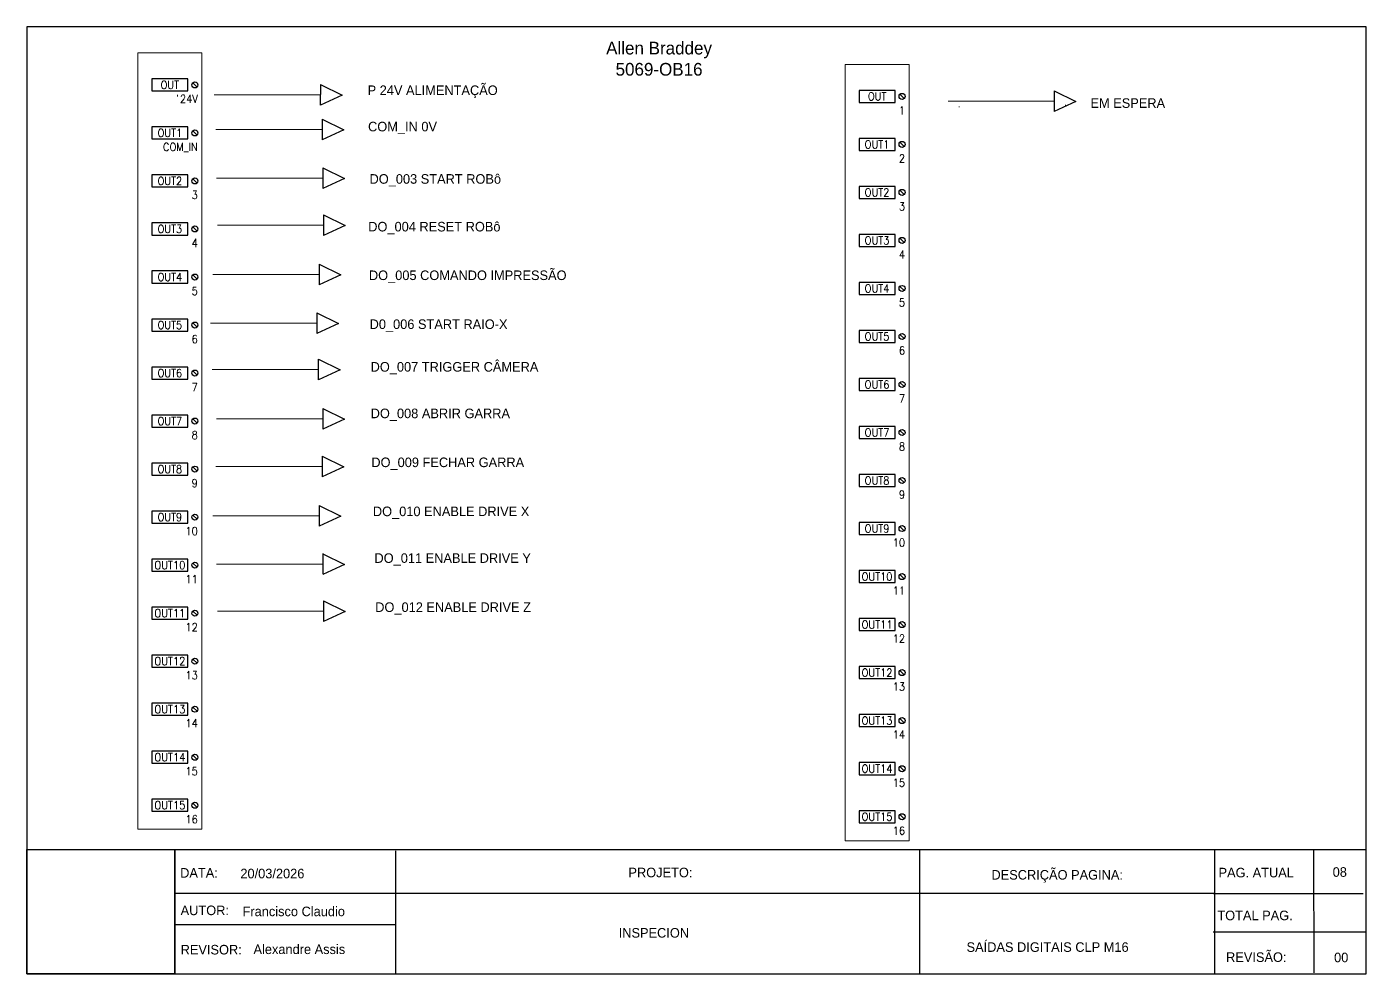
# Model space of a CAD drawing. Extents: x -891 to 6596, y -1 to 298.
# Drawn here: x 2223.7 to 2643.8, y -0.3 to 296.8 of the extents above; entities that cross this region are included whole.
import ezdxf
from ezdxf.enums import TextEntityAlignment as Align

# ---------------------------------------------------------------- set-up
doc = ezdxf.new("R2010")
doc.units = 0
doc.header["$MEASUREMENT"] = 0
for name, color, linetype in [('RED_2.5mm^2', 1, 'Continuous'), ('SYMS', 7, 'Continuous'), ('TAGS', 51, 'Continuous'), ('TERMS', 4, 'Continuous')]:
    doc.layers.add(name, color=color, linetype=linetype)
doc.styles.add('WD', font='romans.shx')
picture_1 = doc.add_image_def('image1.png', size_in_pixel=(222, 187))

# ---------------------------------------------------------------- blocks, each defined once
blk = doc.blocks.new('PLCIO_12740')
at = {"layer": 'SYMS', "color": 146, "lineweight": 18, "true_color": 0x105689}
for p, q in [((0.5, 0.5), (-0.5, 0.5)), ((-0.5, 0.5), (-0.5, -11.625)), ((0.5, -11.625), (0.5, 0.5)), ((-0.5, -11.625), (0.5, -11.625))]:
    blk.add_line(p, q, dxfattribs=at)
at = {"layer": 'SYMS'}
for p, q in [((0.281, 0.094), (-0.281, 0.094)), ((-0.281, 0.094), (-0.281, -0.094)), ((0.281, -0.094), (0.281, 0.094)), ((0.357, 0.033), (0.424, -0.033)), ((-0.281, -0.094), (0.281, -0.094)), ((0.281, -0.656), (-0.281, -0.656)), ((-0.281, -0.656), (-0.281, -0.844)), ((0.281, -0.844), (0.281, -0.656)), ((0.357, -0.717), (0.424, -0.783)), ((-0.281, -0.844), (0.281, -0.844)), ((0.281, -1.406), (-0.281, -1.406)), ((-0.281, -1.406), (-0.281, -1.594)), ((0.281, -1.594), (0.281, -1.406)), ((-0.281, -1.594), (0.281, -1.594)), ((0.357, -1.467), (0.424, -1.533)), ((0.281, -2.156), (-0.281, -2.156)), ((-0.281, -2.156), (-0.281, -2.344)), ((0.281, -2.344), (0.281, -2.156)), ((0.357, -2.217), (0.424, -2.283)), ((-0.281, -2.344), (0.281, -2.344)), ((0.281, -2.906), (-0.281, -2.906)), ((-0.281, -2.906), (-0.281, -3.094)), ((0.281, -3.094), (0.281, -2.906)), ((-0.281, -3.094), (0.281, -3.094)), ((0.357, -2.967), (0.424, -3.033)), ((0.281, -3.656), (-0.281, -3.656)), ((-0.281, -3.656), (-0.281, -3.844)), ((0.281, -3.844), (0.281, -3.656)), ((0.357, -3.717), (0.424, -3.783)), ((-0.281, -3.844), (0.281, -3.844)), ((0.281, -4.406), (-0.281, -4.406)), ((-0.281, -4.406), (-0.281, -4.594)), ((-0.281, -4.594), (0.281, -4.594)), ((0.281, -4.594), (0.281, -4.406)), ((0.357, -4.467), (0.424, -4.533)), ((0.281, -5.156), (-0.281, -5.156)), ((-0.281, -5.156), (-0.281, -5.344)), ((0.281, -5.344), (0.281, -5.156)), ((0.357, -5.217), (0.424, -5.283)), ((-0.281, -5.344), (0.281, -5.344)), ((0.281, -5.906), (-0.281, -5.906)), ((-0.281, -5.906), (-0.281, -6.094)), ((0.281, -6.094), (0.281, -5.906)), ((0.357, -5.967), (0.424, -6.033)), ((-0.281, -6.094), (0.281, -6.094)), ((0.281, -6.656), (-0.281, -6.656)), ((-0.281, -6.656), (-0.281, -6.844)), ((0.281, -6.844), (0.281, -6.656)), ((-0.281, -6.844), (0.281, -6.844)), ((0.357, -6.717), (0.424, -6.783)), ((0.281, -7.406), (-0.281, -7.406)), ((-0.281, -7.406), (-0.281, -7.594)), ((0.281, -7.594), (0.281, -7.406)), ((0.357, -7.467), (0.424, -7.533)), ((-0.281, -7.594), (0.281, -7.594)), ((0.281, -8.156), (-0.281, -8.156)), ((-0.281, -8.156), (-0.281, -8.344)), ((0.281, -8.344), (0.281, -8.156)), ((-0.281, -8.344), (0.281, -8.344)), ((0.357, -8.217), (0.424, -8.283)), ((0.281, -8.906), (-0.281, -8.906)), ((-0.281, -8.906), (-0.281, -9.094)), ((0.281, -9.094), (0.281, -8.906)), ((0.357, -8.967), (0.424, -9.033)), ((-0.281, -9.094), (0.281, -9.094)), ((0.281, -9.656), (-0.281, -9.656)), ((-0.281, -9.656), (-0.281, -9.844)), ((0.281, -9.844), (0.281, -9.656)), ((0.357, -9.717), (0.424, -9.783)), ((-0.281, -9.844), (0.281, -9.844)), ((0.281, -10.406), (-0.281, -10.406)), ((-0.281, -10.406), (-0.281, -10.594)), ((0.281, -10.594), (0.281, -10.406)), ((-0.281, -10.594), (0.281, -10.594)), ((0.357, -10.467), (0.424, -10.533)), ((0.281, -11.156), (-0.281, -11.156)), ((-0.281, -11.156), (-0.281, -11.344)), ((0.281, -11.344), (0.281, -11.156)), ((0.357, -11.217), (0.424, -11.283)), ((-0.281, -11.344), (0.281, -11.344))]:
    blk.add_line(p, q, dxfattribs=at)
for centre in [(0.391, 0), (0.391, -0.75), (0.391, -1.5), (0.391, -2.25), (0.391, -3), (0.391, -3.75), (0.391, -4.5), (0.391, -5.25), (0.391, -6), (0.391, -6.75), (0.391, -7.5), (0.391, -8.25), (0.391, -9), (0.391, -9.75), (0.391, -10.5), (0.391, -11.25)]:
    blk.add_circle(centre, 0.0469, dxfattribs=at)
at = {"layer": 'SYMS', "style": 'WD', "width": 0.9}
for tag, p in [('DESCB01', (-0.688, -0.125)), ('DESCA01', (-0.688, 0.031)), ('DESCC01', (-0.688, -0.281)), ('DESCD01', (-0.688, -0.438)), ('DESCE01', (-0.688, -0.594)), ('DESCA02', (-0.688, -0.719)), ('DESCB02', (-0.688, -0.875)), ('DESCC02', (-0.688, -1.031)), ('DESCD02', (-0.688, -1.188)), ('DESCE02', (-0.688, -1.344)), ('DESCA03', (-0.688, -1.469)), ('DESCB03', (-0.688, -1.625)), ('DESCC03', (-0.688, -1.781)), ('DESCD03', (-0.688, -1.938)), ('DESCE03', (-0.688, -2.094)), ('DESCB04', (-0.688, -2.375)), ('DESCA04', (-0.688, -2.219)), ('DESCC04', (-0.688, -2.531)), ('DESCD04', (-0.688, -2.688)), ('DESCE04', (-0.688, -2.844)), ('DESCA05', (-0.688, -2.969)), ('DESCB05', (-0.688, -3.125)), ('DESCC05', (-0.688, -3.281)), ('DESCD05', (-0.688, -3.438)), ('DESCE05', (-0.688, -3.594)), ('DESCB06', (-0.688, -3.875)), ('DESCA06', (-0.688, -3.719)), ('DESCC06', (-0.688, -4.031)), ('DESCD06', (-0.688, -4.188)), ('DESCE06', (-0.688, -4.344)), ('DESCA07', (-0.688, -4.469)), ('DESCB07', (-0.688, -4.625)), ('DESCC07', (-0.688, -4.781)), ('DESCD07', (-0.688, -4.938)), ('DESCE07', (-0.688, -5.094)), ('DESCA08', (-0.688, -5.219)), ('DESCB08', (-0.688, -5.375)), ('DESCC08', (-0.688, -5.531)), ('DESCD08', (-0.688, -5.688)), ('DESCE08', (-0.688, -5.844)), ('DESCA09', (-0.688, -5.969)), ('DESCB09', (-0.688, -6.125)), ('DESCC09', (-0.688, -6.281)), ('DESCD09', (-0.688, -6.438)), ('DESCE09', (-0.688, -6.594)), ('DESCA10', (-0.688, -6.719)), ('DESCB10', (-0.688, -6.875)), ('DESCC10', (-0.688, -7.031)), ('DESCD10', (-0.688, -7.188)), ('DESCE10', (-0.688, -7.344)), ('DESCB11', (-0.688, -7.625)), ('DESCA11', (-0.688, -7.469)), ('DESCC11', (-0.688, -7.781)), ('DESCD11', (-0.688, -7.938)), ('DESCE11', (-0.688, -8.094)), ('DESCA12', (-0.688, -8.219)), ('DESCB12', (-0.688, -8.375)), ('DESCC12', (-0.688, -8.531)), ('DESCD12', (-0.688, -8.688)), ('DESCE12', (-0.688, -8.844)), ('DESCA13', (-0.688, -8.969)), ('DESCB13', (-0.688, -9.125)), ('DESCC13', (-0.688, -9.281)), ('DESCD13', (-0.688, -9.438)), ('DESCE13', (-0.688, -9.594)), ('DESCA14', (-0.688, -9.719)), ('DESCB14', (-0.688, -9.875)), ('DESCC14', (-0.688, -10.031)), ('DESCD14', (-0.688, -10.188)), ('DESCE14', (-0.688, -10.344)), ('DESCA15', (-0.688, -10.469)), ('DESCB15', (-0.688, -10.625)), ('DESCC15', (-0.688, -10.781)), ('DESCD15', (-0.688, -10.938)), ('DESCE15', (-0.688, -11.094)), ('DESCB16', (-0.688, -11.375)), ('DESCA16', (-0.688, -11.219)), ('DESCC16', (-0.688, -11.531)), ('DESCD16', (-0.688, -11.688)), ('DESCE16', (-0.688, -11.844))]:
    blk.add_attdef(tag, text='', height=0.125, dxfattribs=at).set_placement(p, align=Align.RIGHT)
for tag, p in [('TAGA01', (0, 0)), ('TAGA02', (0, -0.75)), ('TAGA03', (0, -1.5)), ('TAGA04', (0, -2.25)), ('TAGA05', (0, -3)), ('TAGA06', (0, -3.75)), ('TAGA07', (0, -4.5)), ('TAGA08', (0, -5.25)), ('TAGA09', (0, -6)), ('TAGA10', (0, -6.75)), ('TAGA11', (0, -7.5)), ('TAGA12', (0, -8.25)), ('TAGA13', (0, -9)), ('TAGA14', (0, -9.75)), ('TAGA15', (0, -10.5)), ('TAGA16', (0, -11.25))]:
    blk.add_attdef(tag, text='', height=0.125, dxfattribs=at).set_placement(p, align=Align.MIDDLE_CENTER)
at = {"layer": 'SYMS', "style": 'WD', "flags": 1}
for tag, p in [('X1TERM01', (0.438, 0)), ('X1TERM02', (0.438, -0.75)), ('X1TERM03', (0.438, -1.5)), ('X1TERM04', (0.438, -2.25)), ('X1TERM05', (0.438, -3)), ('X1TERM06', (0.438, -3.75)), ('X1TERM07', (0.438, -4.5)), ('X1TERM08', (0.438, -5.25)), ('X1TERM09', (0.438, -6)), ('X1TERM10', (0.438, -6.75)), ('X1TERM11', (0.438, -7.5)), ('X1TERM12', (0.438, -8.25)), ('X1TERM13', (0.438, -9)), ('X1TERM14', (0.438, -9.75)), ('X1TERM15', (0.438, -10.5)), ('X1TERM16', (0.438, -11.25))]:
    blk.add_attdef(tag, p, '', height=0.01, dxfattribs=at)
at = {"layer": 'SYMS', "style": 'WD', "width": 0.9}
for tag, p in [('TERM01', (0.438, -0.156)), ('TERM02', (0.438, -0.906)), ('TERM03', (0.438, -1.656)), ('TERM04', (0.438, -2.406)), ('TERM05', (0.438, -3.156)), ('TERM06', (0.438, -3.906)), ('TERM07', (0.438, -4.656)), ('TERM08', (0.438, -5.406)), ('TERM09', (0.438, -6.156)), ('TERM10', (0.438, -6.906)), ('TERM11', (0.438, -7.656)), ('TERM12', (0.438, -8.406)), ('TERM13', (0.438, -9.156)), ('TERM14', (0.438, -9.906)), ('TERM15', (0.438, -10.656)), ('TERM16', (0.438, -11.406))]:
    blk.add_attdef(tag, text='', height=0.125, dxfattribs=at).set_placement(p, align=Align.TOP_RIGHT)
for tag, p in [('TERMDESC01', (0.625, -0.062)), ('TERMDESC02', (0.625, -0.812)), ('TERMDESC03', (0.625, -1.562)), ('TERMDESC04', (0.625, -2.312)), ('TERMDESC05', (0.625, -3.062)), ('TERMDESC06', (0.625, -3.812)), ('TERMDESC07', (0.625, -4.562)), ('TERMDESC08', (0.625, -5.312)), ('TERMDESC09', (0.625, -6.062)), ('TERMDESC10', (0.625, -6.812)), ('TERMDESC11', (0.625, -7.562)), ('TERMDESC12', (0.625, -8.312)), ('TERMDESC13', (0.625, -9.062)), ('TERMDESC14', (0.625, -9.812)), ('TERMDESC15', (0.625, -10.562)), ('TERMDESC16', (0.625, -11.312))]:
    blk.add_attdef(tag, text='', height=0.125, dxfattribs=at).set_placement(p, align=Align.TOP_LEFT)

msp = doc.modelspace()

# ---------------------------------------------------------------- linework, layer by layer
for p, q in [((2643.77, 296.771), (2223.77, 296.771)), ((2223.77, 296.771), (2223.77, -0.229)), ((2643.77, -0.229), (2643.77, 296.771)), ((2270.319, -0.109), (2270.319, 38.532)), ((2339.501, -0.297), (2339.492, 38.373)), ((2503.77, -0.229), (2503.756, 38.605)), ((2627.421, 0.104), (2627.397, 38.83)), ((2223.77, -0.229), (2643.77, -0.229))]:
    msp.add_line(p, q)
at = {"color": 146, "true_color": 0x105689}
for p, q in [((2315.806, 278.711), (2315.79, 272.236)), ((2315.831, 278.672), (2322.631, 275.356)), ((2322.631, 275.356), (2315.815, 272.212)), ((2545.927, 276.693), (2545.911, 270.218)), ((2552.752, 273.338), (2545.935, 270.194)), ((2545.952, 276.654), (2552.752, 273.338)), ((2316.341, 267.803), (2316.325, 261.329)), ((2316.366, 267.765), (2323.166, 264.449)), ((2323.166, 264.449), (2316.35, 261.305)), ((2316.576, 252.573), (2316.56, 246.098)), ((2316.6, 252.534), (2323.4, 249.219)), ((2323.4, 249.219), (2316.584, 246.074)), ((2316.81, 237.811), (2316.794, 231.337)), ((2316.835, 237.773), (2323.635, 234.457)), ((2323.635, 234.457), (2316.818, 231.313)), ((2315.404, 222.347), (2315.387, 215.872)), ((2322.228, 218.992), (2315.412, 215.848)), ((2315.428, 222.308), (2322.228, 218.992)), ((2314.7, 207.116), (2314.684, 200.642)), ((2314.725, 207.078), (2321.524, 203.762)), ((2321.524, 203.762), (2314.708, 200.618)), ((2315.169, 192.589), (2315.153, 186.115)), ((2321.993, 189.235), (2315.177, 186.091)), ((2315.193, 192.551), (2321.993, 189.235)), ((2316.576, 177.125), (2316.56, 170.65)), ((2316.6, 177.086), (2323.4, 173.77)), ((2323.4, 173.77), (2316.584, 170.626)), ((2316.341, 162.129), (2316.325, 155.654)), ((2316.366, 162.09), (2323.166, 158.774)), ((2323.166, 158.774), (2316.35, 155.63)), ((2315.404, 146.664), (2315.387, 140.19)), ((2322.228, 143.31), (2315.412, 140.166)), ((2315.428, 146.626), (2322.228, 143.31)), ((2316.575, 131.567), (2316.558, 125.093)), ((2316.599, 131.528), (2323.399, 128.213)), ((2323.399, 128.213), (2316.583, 125.068)), ((2316.809, 116.805), (2316.793, 110.331)), ((2323.634, 113.451), (2316.817, 110.307)), ((2316.834, 116.767), (2323.634, 113.451))]:
    msp.add_line(p, q, dxfattribs=at)
at = {"linetype": 'Continuous'}
for p, q in [((2223.929, 38.786), (2643.768, 38.789)), ((2596.233, 38.791), (2596.238, -0.284)), ((2595.937, 25.031), (2270.122, 24.994)), ((2595.879, 25.056), (2642.798, 25.056)), ((2270.216, 15.257), (2339.496, 15.271)), ((2595.789, 12.973), (2643.61, 12.973))]:
    msp.add_line(p, q, dxfattribs=at)
at = {"layer": 'RED_2.5mm^2', "color": 146, "lineweight": 18, "true_color": 0x105689}
for p, q in [((2271.018, 275.447), (2271.018, 274.874)), ((2315.743, 275.447), (2282.507, 275.447)), ((2315.803, 275.435), (2315.804, 275.616)), ((2545.863, 273.429), (2512.628, 273.429)), ((2545.924, 273.417), (2545.925, 273.598)), ((2516.132, 271.785), (2516.131, 271.604)), ((2549.428, 271.773), (2549.428, 272.345)), ((2316.338, 264.527), (2316.339, 264.708)), ((2316.277, 264.54), (2283.042, 264.54)), ((2316.512, 249.309), (2283.276, 249.309)), ((2316.573, 249.297), (2316.573, 249.478)), ((2316.746, 234.548), (2283.511, 234.548)), ((2316.807, 234.535), (2316.808, 234.716)), ((2315.34, 219.083), (2282.104, 219.083)), ((2315.4, 219.071), (2315.401, 219.252)), ((2314.636, 203.853), (2281.401, 203.853)), ((2314.697, 203.84), (2314.698, 204.022)), ((2315.105, 189.326), (2281.87, 189.326)), ((2315.166, 189.313), (2315.167, 189.494)), ((2316.512, 173.861), (2283.276, 173.861)), ((2316.573, 173.849), (2316.573, 174.03)), ((2316.277, 158.865), (2283.042, 158.865)), ((2316.338, 158.853), (2316.339, 159.034)), ((2315.34, 143.401), (2282.104, 143.401)), ((2315.4, 143.388), (2315.401, 143.569)), ((2316.511, 128.303), (2283.275, 128.303)), ((2316.572, 128.291), (2316.572, 128.472)), ((2316.745, 113.542), (2283.51, 113.542)), ((2316.806, 113.529), (2316.807, 113.711))]:
    msp.add_line(p, q, dxfattribs=at)

# ---------------------------------------------------------------- block references
at = {"layer": 'SYMS', "color": 146, "lineweight": 18, "true_color": 0x105689}
ref = msp.add_blockref('PLCIO_12740', (2268.611, 278.542), dxfattribs=dict(at, xscale=20.07673555199144, yscale=20.07673555199144, zscale=20.07673555199144))
ref.add_attrib('TERM01', '24V', dxfattribs={"layer": 'TERMS', "height": 2.5096, "style": 'WD', "width": 0.9}).set_placement((2277.394, 275.405), align=Align.TOP_RIGHT)
ref.add_attrib('TAGA01', 'OUT', dxfattribs={"layer": 'TAGS', "height": 2.5096, "style": 'WD', "width": 0.9}).set_placement((2268.611, 278.542), align=Align.MIDDLE_CENTER)
ref.add_attrib('TERM02', 'COM_IN', dxfattribs={"layer": 'TERMS', "height": 2.5096, "style": 'WD', "width": 0.9}).set_placement((2277.394, 260.348), align=Align.TOP_RIGHT)
ref.add_attrib('TAGA02', 'OUT1', dxfattribs={"layer": 'TAGS', "height": 2.5096, "style": 'WD', "width": 0.9}).set_placement((2268.611, 263.485), align=Align.MIDDLE_CENTER)
ref.add_attrib('TERM03', '3', dxfattribs={"layer": 'TERMS', "height": 2.51, "style": 'WD', "width": 0.9}).set_placement((2277.394, 245.29), align=Align.TOP_RIGHT)
ref.add_attrib('TAGA03', 'OUT2', dxfattribs={"layer": 'TAGS', "height": 2.5096, "style": 'WD', "width": 0.9}).set_placement((2268.611, 248.427), align=Align.MIDDLE_CENTER)
ref.add_attrib('TERM04', '4', dxfattribs={"layer": 'TERMS', "height": 2.51, "style": 'WD', "width": 0.9}).set_placement((2277.394, 230.233), align=Align.TOP_RIGHT)
ref.add_attrib('TAGA04', 'OUT3', dxfattribs={"layer": 'TAGS', "height": 2.5096, "style": 'WD', "width": 0.9}).set_placement((2268.611, 233.369), align=Align.MIDDLE_CENTER)
ref.add_attrib('TERM05', '5', dxfattribs={"layer": 'TERMS', "height": 2.51, "style": 'WD', "width": 0.9}).set_placement((2277.394, 215.175), align=Align.TOP_RIGHT)
ref.add_attrib('TAGA05', 'OUT4', dxfattribs={"layer": 'TAGS', "height": 2.5096, "style": 'WD', "width": 0.9}).set_placement((2268.611, 218.312), align=Align.MIDDLE_CENTER)
ref.add_attrib('TERM06', '6', dxfattribs={"layer": 'TERMS', "height": 2.51, "style": 'WD', "width": 0.9}).set_placement((2277.394, 200.117), align=Align.TOP_RIGHT)
ref.add_attrib('TAGA06', 'OUT5', dxfattribs={"layer": 'TAGS', "height": 2.5096, "style": 'WD', "width": 0.9}).set_placement((2268.611, 203.254), align=Align.MIDDLE_CENTER)
ref.add_attrib('TERM07', '7', dxfattribs={"layer": 'TERMS', "height": 2.51, "style": 'WD', "width": 0.9}).set_placement((2277.394, 185.06), align=Align.TOP_RIGHT)
ref.add_attrib('TAGA07', 'OUT6', dxfattribs={"layer": 'TAGS', "height": 2.5096, "style": 'WD', "width": 0.9}).set_placement((2268.611, 188.197), align=Align.MIDDLE_CENTER)
ref.add_attrib('TERM08', '8', dxfattribs={"layer": 'TERMS', "height": 2.51, "style": 'WD', "width": 0.9}).set_placement((2277.394, 170.002), align=Align.TOP_RIGHT)
ref.add_attrib('TAGA08', 'OUT7', dxfattribs={"layer": 'TAGS', "height": 2.5096, "style": 'WD', "width": 0.9}).set_placement((2268.611, 173.139), align=Align.MIDDLE_CENTER)
ref.add_attrib('TERM09', '9', dxfattribs={"layer": 'TERMS', "height": 2.51, "style": 'WD', "width": 0.9}).set_placement((2277.394, 154.945), align=Align.TOP_RIGHT)
ref.add_attrib('TAGA09', 'OUT8', dxfattribs={"layer": 'TAGS', "height": 2.5096, "style": 'WD', "width": 0.9}).set_placement((2268.611, 158.082), align=Align.MIDDLE_CENTER)
ref.add_attrib('TERM10', '10', dxfattribs={"layer": 'TERMS', "height": 2.5096, "style": 'WD', "width": 0.9}).set_placement((2277.394, 139.887), align=Align.TOP_RIGHT)
ref.add_attrib('TAGA10', 'OUT9', dxfattribs={"layer": 'TAGS', "height": 2.5096, "style": 'WD', "width": 0.9}).set_placement((2268.611, 143.024), align=Align.MIDDLE_CENTER)
ref.add_attrib('TERM11', '11', dxfattribs={"layer": 'TERMS', "height": 2.5096, "style": 'WD', "width": 0.9}).set_placement((2277.394, 124.83), align=Align.TOP_RIGHT)
ref.add_attrib('TAGA11', 'OUT10', dxfattribs={"layer": 'TAGS', "height": 2.5096, "style": 'WD', "width": 0.9}).set_placement((2268.611, 127.967), align=Align.MIDDLE_CENTER)
ref.add_attrib('TERM12', '12', dxfattribs={"layer": 'TERMS', "height": 2.5096, "style": 'WD', "width": 0.9}).set_placement((2277.394, 109.772), align=Align.TOP_RIGHT)
ref.add_attrib('TAGA12', 'OUT11', dxfattribs={"layer": 'TAGS', "height": 2.5096, "style": 'WD', "width": 0.9}).set_placement((2268.611, 112.909), align=Align.MIDDLE_CENTER)
ref.add_attrib('TERM13', '13', dxfattribs={"layer": 'TERMS', "height": 2.5096, "style": 'WD', "width": 0.9}).set_placement((2277.394, 94.715), align=Align.TOP_RIGHT)
ref.add_attrib('TAGA13', 'OUT12', dxfattribs={"layer": 'TAGS', "height": 2.5096, "style": 'WD', "width": 0.9}).set_placement((2268.611, 97.852), align=Align.MIDDLE_CENTER)
ref.add_attrib('TERM14', '14', dxfattribs={"layer": 'TERMS', "height": 2.5096, "style": 'WD', "width": 0.9}).set_placement((2277.394, 79.657), align=Align.TOP_RIGHT)
ref.add_attrib('TAGA14', 'OUT13', dxfattribs={"layer": 'TAGS', "height": 2.5096, "style": 'WD', "width": 0.9}).set_placement((2268.611, 82.794), align=Align.MIDDLE_CENTER)
ref.add_attrib('TERM15', '15', dxfattribs={"layer": 'TERMS', "height": 2.5096, "style": 'WD', "width": 0.9}).set_placement((2277.394, 64.599), align=Align.TOP_RIGHT)
ref.add_attrib('TAGA15', 'OUT14', dxfattribs={"layer": 'TAGS', "height": 2.5096, "style": 'WD', "width": 0.9}).set_placement((2268.611, 67.736), align=Align.MIDDLE_CENTER)
ref.add_attrib('TERM16', '16', dxfattribs={"layer": 'TERMS', "height": 2.5096, "style": 'WD', "width": 0.9}).set_placement((2277.394, 49.542), align=Align.TOP_RIGHT)
ref.add_attrib('TAGA16', 'OUT15', dxfattribs={"layer": 'TAGS', "height": 2.5096, "style": 'WD', "width": 0.9}).set_placement((2268.611, 52.679), align=Align.MIDDLE_CENTER)
ref = msp.add_blockref('PLCIO_12740', (2490.38, 274.957), dxfattribs=dict(at, xscale=20.07673555199144, yscale=20.07673555199144, zscale=20.07673555199144))
ref.add_attrib('TERM01', '1', dxfattribs={"layer": 'TERMS', "height": 2.51, "style": 'WD', "width": 0.9}).set_placement((2499.164, 271.82), align=Align.TOP_RIGHT)
ref.add_attrib('TAGA01', 'OUT', dxfattribs={"layer": 'TAGS', "height": 2.5096, "style": 'WD', "width": 0.9}).set_placement((2490.38, 274.957), align=Align.MIDDLE_CENTER)
ref.add_attrib('TERM02', '2', dxfattribs={"layer": 'TERMS', "height": 2.51, "style": 'WD', "width": 0.9}).set_placement((2499.164, 256.763), align=Align.TOP_RIGHT)
ref.add_attrib('TAGA02', 'OUT1', dxfattribs={"layer": 'TAGS', "height": 2.5096, "style": 'WD', "width": 0.9}).set_placement((2490.38, 259.9), align=Align.MIDDLE_CENTER)
ref.add_attrib('TERM03', '3', dxfattribs={"layer": 'TERMS', "height": 2.51, "style": 'WD', "width": 0.9}).set_placement((2499.164, 241.705), align=Align.TOP_RIGHT)
ref.add_attrib('TAGA03', 'OUT2', dxfattribs={"layer": 'TAGS', "height": 2.5096, "style": 'WD', "width": 0.9}).set_placement((2490.38, 244.842), align=Align.MIDDLE_CENTER)
ref.add_attrib('TERM04', '4', dxfattribs={"layer": 'TERMS', "height": 2.51, "style": 'WD', "width": 0.9}).set_placement((2499.164, 226.648), align=Align.TOP_RIGHT)
ref.add_attrib('TAGA04', 'OUT3', dxfattribs={"layer": 'TAGS', "height": 2.5096, "style": 'WD', "width": 0.9}).set_placement((2490.38, 229.785), align=Align.MIDDLE_CENTER)
ref.add_attrib('TERM05', '5', dxfattribs={"layer": 'TERMS', "height": 2.51, "style": 'WD', "width": 0.9}).set_placement((2499.164, 211.59), align=Align.TOP_RIGHT)
ref.add_attrib('TAGA05', 'OUT4', dxfattribs={"layer": 'TAGS', "height": 2.5096, "style": 'WD', "width": 0.9}).set_placement((2490.38, 214.727), align=Align.MIDDLE_CENTER)
ref.add_attrib('TERM06', '6', dxfattribs={"layer": 'TERMS', "height": 2.51, "style": 'WD', "width": 0.9}).set_placement((2499.164, 196.533), align=Align.TOP_RIGHT)
ref.add_attrib('TAGA06', 'OUT5', dxfattribs={"layer": 'TAGS', "height": 2.5096, "style": 'WD', "width": 0.9}).set_placement((2490.38, 199.67), align=Align.MIDDLE_CENTER)
ref.add_attrib('TERM07', '7', dxfattribs={"layer": 'TERMS', "height": 2.51, "style": 'WD', "width": 0.9}).set_placement((2499.164, 181.475), align=Align.TOP_RIGHT)
ref.add_attrib('TAGA07', 'OUT6', dxfattribs={"layer": 'TAGS', "height": 2.5096, "style": 'WD', "width": 0.9}).set_placement((2490.38, 184.612), align=Align.MIDDLE_CENTER)
ref.add_attrib('TERM08', '8', dxfattribs={"layer": 'TERMS', "height": 2.51, "style": 'WD', "width": 0.9}).set_placement((2499.164, 166.418), align=Align.TOP_RIGHT)
ref.add_attrib('TAGA08', 'OUT7', dxfattribs={"layer": 'TAGS', "height": 2.5096, "style": 'WD', "width": 0.9}).set_placement((2490.38, 169.555), align=Align.MIDDLE_CENTER)
ref.add_attrib('TERM09', '9', dxfattribs={"layer": 'TERMS', "height": 2.51, "style": 'WD', "width": 0.9}).set_placement((2499.164, 151.36), align=Align.TOP_RIGHT)
ref.add_attrib('TAGA09', 'OUT8', dxfattribs={"layer": 'TAGS', "height": 2.5096, "style": 'WD', "width": 0.9}).set_placement((2490.38, 154.497), align=Align.MIDDLE_CENTER)
ref.add_attrib('TERM10', '10', dxfattribs={"layer": 'TERMS', "height": 2.5096, "style": 'WD', "width": 0.9}).set_placement((2499.164, 136.303), align=Align.TOP_RIGHT)
ref.add_attrib('TAGA10', 'OUT9', dxfattribs={"layer": 'TAGS', "height": 2.5096, "style": 'WD', "width": 0.9}).set_placement((2490.38, 139.44), align=Align.MIDDLE_CENTER)
ref.add_attrib('TERM11', '11', dxfattribs={"layer": 'TERMS', "height": 2.5096, "style": 'WD', "width": 0.9}).set_placement((2499.164, 121.245), align=Align.TOP_RIGHT)
ref.add_attrib('TAGA11', 'OUT10', dxfattribs={"layer": 'TAGS', "height": 2.5096, "style": 'WD', "width": 0.9}).set_placement((2490.38, 124.382), align=Align.MIDDLE_CENTER)
ref.add_attrib('TERM12', '12', dxfattribs={"layer": 'TERMS', "height": 2.5096, "style": 'WD', "width": 0.9}).set_placement((2499.164, 106.187), align=Align.TOP_RIGHT)
ref.add_attrib('TAGA12', 'OUT11', dxfattribs={"layer": 'TAGS', "height": 2.5096, "style": 'WD', "width": 0.9}).set_placement((2490.38, 109.324), align=Align.MIDDLE_CENTER)
ref.add_attrib('TERM13', '13', dxfattribs={"layer": 'TERMS', "height": 2.5096, "style": 'WD', "width": 0.9}).set_placement((2499.164, 91.13), align=Align.TOP_RIGHT)
ref.add_attrib('TAGA13', 'OUT12', dxfattribs={"layer": 'TAGS', "height": 2.5096, "style": 'WD', "width": 0.9}).set_placement((2490.38, 94.267), align=Align.MIDDLE_CENTER)
ref.add_attrib('TERM14', '14', dxfattribs={"layer": 'TERMS', "height": 2.5096, "style": 'WD', "width": 0.9}).set_placement((2499.164, 76.072), align=Align.TOP_RIGHT)
ref.add_attrib('TAGA14', 'OUT13', dxfattribs={"layer": 'TAGS', "height": 2.5096, "style": 'WD', "width": 0.9}).set_placement((2490.38, 79.209), align=Align.MIDDLE_CENTER)
ref.add_attrib('TERM15', '15', dxfattribs={"layer": 'TERMS', "height": 2.5096, "style": 'WD', "width": 0.9}).set_placement((2499.164, 61.015), align=Align.TOP_RIGHT)
ref.add_attrib('TAGA15', 'OUT14', dxfattribs={"layer": 'TAGS', "height": 2.5096, "style": 'WD', "width": 0.9}).set_placement((2490.38, 64.152), align=Align.MIDDLE_CENTER)
ref.add_attrib('TERM16', '16', dxfattribs={"layer": 'TERMS', "height": 2.5096, "style": 'WD', "width": 0.9}).set_placement((2499.164, 45.957), align=Align.TOP_RIGHT)
ref.add_attrib('TAGA16', 'OUT15', dxfattribs={"layer": 'TAGS', "height": 2.5096, "style": 'WD', "width": 0.9}).set_placement((2490.38, 49.094), align=Align.MIDDLE_CENTER)

# ---------------------------------------------------------------- texts
for s, p in [('P 24V ALIMENTAÇÃO', (2330.619, 275.375)), ('EM ESPERA', (2557.296, 271.345)), ('COM_IN 0V', (2330.759, 263.978)), ('DO_003 START ROBô', (2331.225, 247.563)), ('DO_004 RESET ROBô', (2330.82, 232.601)), ('DO_005 COMANDO IMPRESSÃO', (2331.031, 217.36)), ('D0_006 START RAIO-X', (2331.247, 202.019)), ('DO_007 TRIGGER CÂMERA', (2331.56, 188.65)), ('DO_008 ABRIR GARRA', (2331.577, 174.046)), ('DO_009 FECHAR GARRA', (2331.787, 158.707)), ('DO_010 ENABLE DRIVE X ', (2332.276, 143.326)), ('DO_011 ENABLE DRIVE Y ', (2332.765, 128.677)), ('DO_012 ENABLE DRIVE Z ', (2333.009, 113.296)), ('DATA:', (2271.84, 29.983)), ('20/03/2026', (2290.721, 29.769)), ('PROJETO:', (2412.417, 30.1)), ('DESCRIÇÃO PAGINA:', (2526.254, 29.371)), ('PAG. ATUAL', (2597.46, 30.067)), ('08', (2633.25, 30.248)), ('AUTOR:', (2271.988, 18.225)), ('Francisco Claudio', (2291.407, 17.897)), ('TOTAL PAG.', (2597.096, 16.631)), ('INSPECION', (2409.356, 11.174)), ('REVISOR:', (2271.988, 5.897)), ('Alexandre Assis', (2294.833, 6.025)), ('SAÍDAS DIGITAIS CLP M16', (2518.445, 6.71)), ('REVISÃO:', (2599.821, 3.559)), ('00', (2633.701, 3.455))]:
    msp.add_text(s, height=3).set_placement(p)
at = {"insert": (2405.423, 292.085), "char_height": 3.98649, "attachment_point": 1}
msp.add_mtext_dynamic_manual_height_columns('{\\C242;\\c2564301;Allen Braddey\\P  5069-OB16}', width=48.12017, gutter_width=19.932, heights=[23.919], dxfattribs=at)

# ---------------------------------------------------------------- pictures from other files: only their frames are drawn
at = {"linetype": 'Continuous'}
image = msp.add_image(picture_1, insert=(2223.745, -0.174), size_in_units=(46.298, 38.999), dxfattribs=at)
image.dxf.flags = 7

doc.saveas('drawing.dxf')
